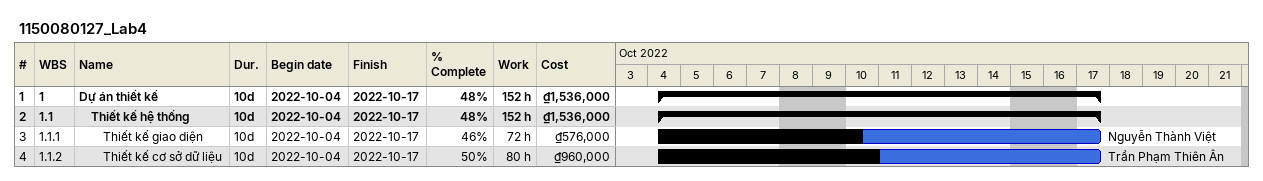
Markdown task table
1150080127_Lab4

| ID | WBS | Task | Duration | Start | Finish | Resources | % complete | Work (h) | Cost (₫) |
|---|---|---|---|---|---|---|---|---|---|
| 1 | 1 | **Dự án thiết kế** | 10d | 2022-10-04 | 2022-10-17 |  | 48 | 152 | 1536000 |
| 2 | 1.1 | **Thiết kế hệ thống** | 10d | 2022-10-04 | 2022-10-17 |  | 48 | 152 | 1536000 |
| 3 | 1.1.1 | Thiết kế giao diện | 10d | 2022-10-04 | 2022-10-17 | Nguyễn Thành Việt | 46 | 72 | 576000 |
| 4 | 1.1.2 | Thiết kế cơ sở dữ liệu | 10d | 2022-10-04 | 2022-10-17 | Trần Phạm Thiên Ân | 50 | 80 | 960000 |
